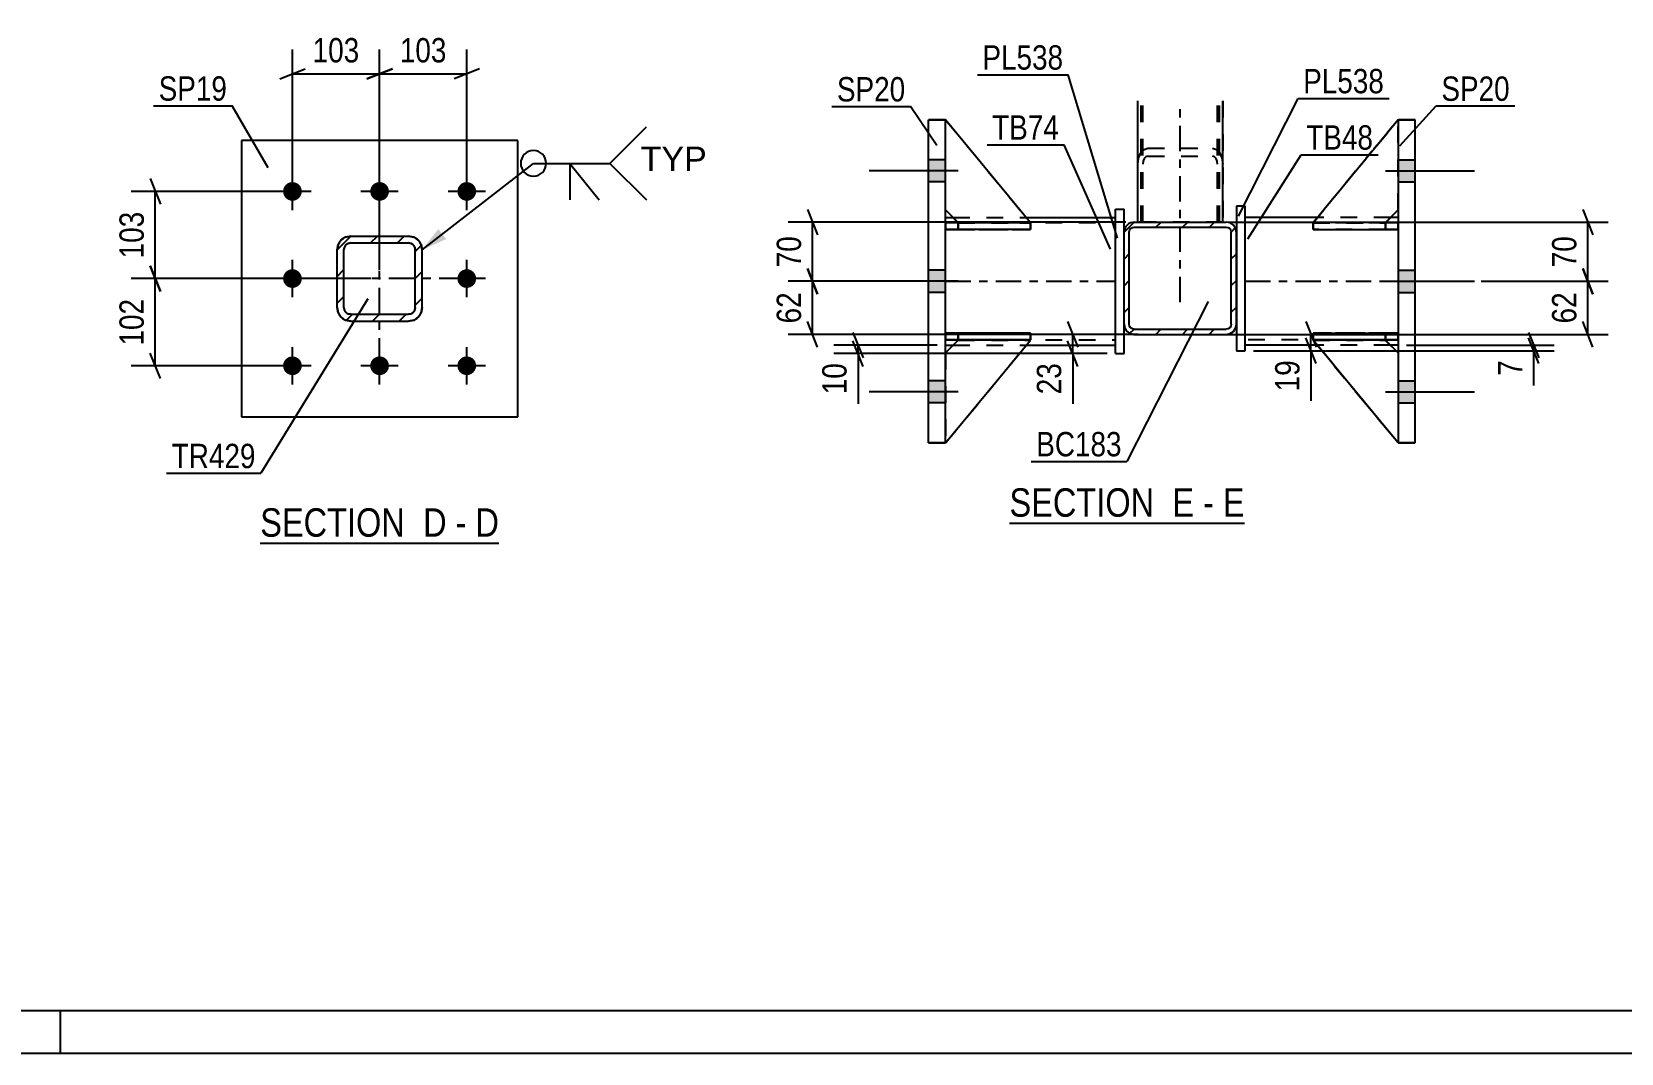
# Model space of a CAD drawing. Header units: millimetres. Extents: x -80 to 761, y -429 to 165.
# Drawn here: x 128 to 314.9, y -429 to -308.9 of the extents above; entities that cross this region are included whole.
import ezdxf

# ---------------------------------------------------------------- set-up
doc = ezdxf.new("R2010")
doc.units = ezdxf.units.MM
doc.linetypes.add('DXK_LINE_DOT2', pattern=[3.9198, 1.9599, -1.9599])
doc.linetypes.add('DXK_LINE_DOT3', pattern=[5.9187, 2.979, -0.9799, 0.9799, -0.9799])
doc.styles.add('Arial', font='ARIAL.TTF', dxfattribs={"height": 0.2})
doc.styles.add('Arial Narrow', font='ARIALN.TTF', dxfattribs={"height": 0.2})

# ---------------------------------------------------------------- blocks, each defined once
blk = doc.blocks.new('Unknown-814185468-18 - 1701')
at = {"color": 6, "linetype": 'Continuous'}
blk.add_line((242.93, -366.62), (270.58, -366.62), dxfattribs=at)
at = {"color": 0, "linetype": 'Continuous'}
for points in [[(261.04, -365.87), (261.04, -362.37), (242.93, -362.37), (242.93, -365.87)], [(264.65, -365.87), (264.65, -362.37), (262.09, -362.37), (262.09, -365.87)], [(266.97, -365.87), (266.97, -362.37), (265.7, -362.37), (265.7, -365.87)], [(270.58, -365.87), (270.58, -362.37), (268.02, -362.37), (268.02, -365.87)]]:
    blk.add_wipeout(points, dxfattribs=at)
at = {"color": 7, "linetype": 'Continuous', "style": 'Arial Narrow'}
for s, p in [('SECTION ', (242.93, -365.87)), ('E', (262.09, -365.87)), ('E', (268.02, -365.87)), ('-', (265.7, -365.87))]:
    blk.add_text(s, height=3.34, dxfattribs=at).set_placement(p)
blk = doc.blocks.new('Unknown-814185468-1133')
at = {"color": 5, "linetype": 'Continuous'}
for p, q in [((-74.66, -423.95), (756.34, -423.95)), ((131.34, -428.95), (131.34, -423.95)), ((-79.66, -428.95), (761.34, -428.95))]:
    blk.add_line(p, q, dxfattribs=at)
blk = doc.blocks.new('Unknown-814185468-16 - 2033')
at = {"color": 6, "linetype": 'Continuous'}
blk.add_line((154.82, -368.97), (182.9, -368.97), dxfattribs=at)
at = {"color": 0, "linetype": 'Continuous'}
for points in [[(172.93, -368.22), (172.93, -364.72), (154.82, -364.72), (154.82, -368.22)], [(176.75, -368.22), (176.75, -364.72), (173.98, -364.72), (173.98, -368.22)], [(179.08, -368.22), (179.08, -364.72), (177.8, -364.72), (177.8, -368.22)], [(182.9, -368.22), (182.9, -364.72), (180.13, -364.72), (180.13, -368.22)]]:
    blk.add_wipeout(points, dxfattribs=at)
at = {"color": 7, "linetype": 'Continuous', "style": 'Arial Narrow'}
for s, p in [('SECTION ', (154.82, -368.22)), ('D', (173.98, -368.22)), ('D', (180.13, -368.22)), ('-', (177.8, -368.22))]:
    blk.add_text(s, height=3.34, dxfattribs=at).set_placement(p)
blk = doc.blocks.new('Part-814185468-1867 - 1701')
at = {"color": 2, "linetype": 'Continuous'}
for p, q in [((235.41, -330.69), (236.3, -330.69)), ((244.9, -330.69), (255.41, -330.69)), ((235.41, -345.69), (236.31, -345.69)), ((244.92, -345.69), (255.41, -345.69))]:
    blk.add_line(p, q, dxfattribs=at)
at = {"color": 7, "linetype": 'DXK_LINE_DOT2'}
for p, q in [((235.41, -345.69), (235.41, -330.69)), ((236.3, -330.69), (244.9, -330.69)), ((255.41, -345.69), (255.41, -330.69)), ((235.41, -331.29), (255.41, -331.29)), ((235.41, -345.09), (255.41, -345.09)), ((236.31, -345.69), (244.92, -345.69))]:
    blk.add_line(p, q, dxfattribs=at)
at = {"color": 7, "linetype": 'DXK_LINE_DOT3'}
blk.add_line((235.41, -338.19), (255.41, -338.19), dxfattribs=at)
blk = doc.blocks.new('Bolt-814185468-1740 - 1701')
at = {"linetype": 'Continuous'}
for points in [[(290.63, -326.49), (290.63, -323.89), (288.63, -323.89), (288.63, -326.49)], [(290.63, -326.49), (290.63, -323.89), (288.63, -323.89), (288.63, -326.49)], [(290.63, -326.49), (290.63, -323.89), (288.63, -323.89), (288.63, -326.49)], [(290.63, -339.49), (290.63, -336.89), (288.63, -336.89), (288.63, -339.49)], [(290.63, -339.49), (290.63, -336.89), (288.63, -336.89), (288.63, -339.49)], [(290.63, -352.49), (290.63, -349.89), (288.63, -349.89), (288.63, -352.49)], [(290.63, -352.49), (290.63, -349.89), (288.63, -349.89), (288.63, -352.49)], [(290.63, -352.49), (290.63, -349.89), (288.63, -349.89), (288.63, -352.49)]]:
    blk.add_hatch(color=1, dxfattribs=at).paths.add_polyline_path(points)
at = {"color": 1, "linetype": 'Continuous'}
for p, q in [((287.13, -325.19), (297.63, -325.19)), ((287.13, -325.19), (297.63, -325.19)), ((287.13, -325.19), (297.63, -325.19)), ((288.63, -323.89), (290.63, -323.89)), ((288.63, -323.89), (290.63, -323.89)), ((288.63, -323.89), (290.63, -323.89)), ((288.63, -326.49), (290.63, -326.49)), ((288.63, -326.49), (290.63, -326.49)), ((288.63, -326.49), (290.63, -326.49)), ((287.13, -338.19), (297.63, -338.19)), ((287.13, -338.19), (297.63, -338.19)), ((288.63, -336.89), (290.63, -336.89)), ((288.63, -336.89), (290.63, -336.89)), ((288.63, -339.49), (290.63, -339.49)), ((288.63, -339.49), (290.63, -339.49)), ((287.13, -351.19), (297.63, -351.19)), ((287.13, -351.19), (297.63, -351.19)), ((287.13, -351.19), (297.63, -351.19)), ((288.63, -349.89), (290.63, -349.89)), ((288.63, -349.89), (290.63, -349.89)), ((288.63, -349.89), (290.63, -349.89)), ((288.63, -352.49), (290.63, -352.49)), ((288.63, -352.49), (290.63, -352.49)), ((288.63, -352.49), (290.63, -352.49))]:
    blk.add_line(p, q, dxfattribs=at)
blk = doc.blocks.new('Part-814185468-1836 - 1701')
at = {"color": 2, "linetype": 'Continuous'}
for p, q in [((288.63, -319.19), (290.63, -319.19)), ((288.63, -319.19), (288.63, -319.19)), ((288.63, -319.19), (288.63, -357.19)), ((290.63, -319.19), (290.63, -319.19)), ((290.63, -357.19), (290.63, -319.19)), ((290.63, -357.19), (288.63, -357.19))]:
    blk.add_line(p, q, dxfattribs=at)
at = {"color": 7, "linetype": 'DXK_LINE_DOT2'}
for p, q in [((290.63, -319.19), (288.63, -319.19)), ((288.63, -357.19), (288.63, -357.19)), ((288.63, -357.19), (290.63, -357.19)), ((290.63, -357.19), (290.63, -357.19))]:
    blk.add_line(p, q, dxfattribs=at)
blk = doc.blocks.new('Bolt-814185468-1739 - 1701')
at = {"linetype": 'Continuous'}
for points in [[(235.41, -326.49), (235.41, -323.89), (233.41, -323.89), (233.41, -326.49)], [(235.41, -326.49), (235.41, -323.89), (233.41, -323.89), (233.41, -326.49)], [(235.41, -326.49), (235.41, -323.89), (233.41, -323.89), (233.41, -326.49)], [(235.41, -339.49), (235.41, -336.89), (233.41, -336.89), (233.41, -339.49)], [(235.41, -339.49), (235.41, -336.89), (233.41, -336.89), (233.41, -339.49)], [(235.41, -352.49), (235.41, -349.89), (233.41, -349.89), (233.41, -352.49)], [(235.41, -352.49), (235.41, -349.89), (233.41, -349.89), (233.41, -352.49)], [(235.41, -352.49), (235.41, -349.89), (233.41, -349.89), (233.41, -352.49)]]:
    blk.add_hatch(color=1, dxfattribs=at).paths.add_polyline_path(points)
at = {"color": 1, "linetype": 'Continuous'}
for p, q in [((236.91, -325.19), (226.41, -325.19)), ((236.91, -325.19), (226.41, -325.19)), ((236.91, -325.19), (226.41, -325.19)), ((235.41, -323.89), (233.41, -323.89)), ((235.41, -323.89), (233.41, -323.89)), ((235.41, -323.89), (233.41, -323.89)), ((235.41, -326.49), (233.41, -326.49)), ((235.41, -326.49), (233.41, -326.49)), ((235.41, -326.49), (233.41, -326.49)), ((236.91, -338.19), (226.41, -338.19)), ((236.91, -338.19), (226.41, -338.19)), ((235.41, -336.89), (233.41, -336.89)), ((235.41, -336.89), (233.41, -336.89)), ((235.41, -339.49), (233.41, -339.49)), ((235.41, -339.49), (233.41, -339.49)), ((236.91, -351.19), (226.41, -351.19)), ((236.91, -351.19), (226.41, -351.19)), ((236.91, -351.19), (226.41, -351.19)), ((235.41, -349.89), (233.41, -349.89)), ((235.41, -349.89), (233.41, -349.89)), ((235.41, -349.89), (233.41, -349.89)), ((235.41, -352.49), (233.41, -352.49)), ((235.41, -352.49), (233.41, -352.49)), ((235.41, -352.49), (233.41, -352.49))]:
    blk.add_line(p, q, dxfattribs=at)
blk = doc.blocks.new('Part-814185468-1831 - 1701')
at = {"color": 2, "linetype": 'Continuous'}
for p, q in [((233.41, -319.19), (233.41, -319.19)), ((233.41, -319.19), (235.41, -319.19)), ((233.41, -357.19), (233.41, -319.19)), ((235.41, -319.19), (235.41, -319.19)), ((235.41, -357.19), (235.41, -319.19)), ((235.41, -357.19), (233.41, -357.19))]:
    blk.add_line(p, q, dxfattribs=at)
at = {"color": 7, "linetype": 'DXK_LINE_DOT2'}
for p, q in [((235.41, -319.19), (233.41, -319.19)), ((233.41, -357.19), (233.41, -357.19)), ((233.41, -357.19), (235.41, -357.19)), ((235.41, -357.19), (235.41, -357.19))]:
    blk.add_line(p, q, dxfattribs=at)
blk = doc.blocks.new('Part-814185468-1837 - 1701')
at = {"color": 2, "linetype": 'Continuous'}
for p, q in [((235.41, -332.09), (235.41, -331.29)), ((235.41, -331.29), (244.16, -331.29)), ((245.41, -332.09), (235.41, -332.09)), ((235.41, -332.09), (235.41, -332.09)), ((245.41, -331.29), (245.4, -331.29)), ((245.41, -332.09), (245.41, -331.29))]:
    blk.add_line(p, q, dxfattribs=at)
at = {"color": 7, "linetype": 'DXK_LINE_DOT2'}
for p, q in [((236.91, -331.29), (235.41, -331.29)), ((235.41, -332.09), (236.91, -332.09)), ((236.91, -332.09), (236.91, -331.29)), ((236.91, -331.29), (245.4, -331.29)), ((236.91, -332.09), (245.41, -332.09))]:
    blk.add_line(p, q, dxfattribs=at)
blk = doc.blocks.new('Part-814185468-1838 - 1701')
at = {"color": 2, "linetype": 'Continuous'}
for p, q in [((235.41, -345.09), (235.41, -344.29)), ((245.41, -344.29), (235.41, -344.29)), ((245.41, -345.09), (235.41, -345.09)), ((235.41, -345.09), (235.41, -345.09)), ((245.41, -345.09), (245.41, -344.29))]:
    blk.add_line(p, q, dxfattribs=at)
at = {"color": 7, "linetype": 'DXK_LINE_DOT2'}
for p, q in [((236.91, -344.29), (235.41, -344.29)), ((235.41, -345.09), (236.91, -345.09)), ((236.91, -345.09), (236.91, -344.29)), ((245.41, -344.29), (236.91, -344.29)), ((236.91, -345.09), (245.41, -345.09))]:
    blk.add_line(p, q, dxfattribs=at)
blk = doc.blocks.new('Part-814185468-1903 - 1701')
at = {"linetype": 'Continuous'}
h = blk.add_hatch(dxfattribs=at)
h.set_pattern_fill('', scale=0.7, style=0, pattern_type=0)
h.set_pattern_definition([(45, (257.6069, -331.2286), (-1.57154, 1.57154), [])])
h.paths.add_polyline_path([(268.41, -331.23), (257.61, -331.23), (257.15, -331.32), (256.76, -331.58), (256.5, -331.97), (256.41, -332.43), (256.41, -343.23), (256.5, -343.69), (256.76, -344.08), (257.15, -344.34), (257.61, -344.43), (268.41, -344.43), (268.87, -344.34), (269.26, -344.08), (269.52, -343.69), (269.61, -343.23), (269.61, -332.43), (269.52, -331.97), (269.26, -331.58), (268.87, -331.32)])
h.paths.add_polyline_path([(268.96, -332.2), (269.01, -332.43), (269.01, -343.23), (268.96, -343.46), (268.83, -343.65), (268.64, -343.78), (268.41, -343.83), (257.61, -343.83), (257.38, -343.78), (257.18, -343.65), (257.05, -343.46), (257.01, -343.23), (257.01, -332.43), (257.05, -332.2), (257.18, -332), (257.38, -331.87), (257.61, -331.83), (268.41, -331.83), (268.64, -331.87), (268.83, -332)])
at = {"color": 2, "linetype": 'Continuous'}
for p, q in [((256.5, -331.97), (256.41, -332.43)), ((256.41, -332.43), (256.41, -332.43)), ((256.41, -343.23), (256.41, -332.43)), ((257.01, -332.43), (257.05, -332.2)), ((257.01, -332.43), (257.01, -332.43)), ((257.01, -343.23), (257.01, -332.43)), ((257.05, -332.2), (257.18, -332)), ((257.61, -331.23), (257.15, -331.32)), ((257.18, -332), (257.38, -331.87)), ((257.38, -331.87), (257.61, -331.83)), ((257.61, -331.23), (257.61, -331.23)), ((257.61, -331.23), (268.41, -331.23)), ((257.61, -331.83), (257.61, -331.83)), ((257.61, -331.83), (268.41, -331.83)), ((268.41, -331.23), (268.41, -331.23)), ((268.87, -331.32), (268.41, -331.23)), ((268.41, -331.83), (268.41, -331.83)), ((268.41, -331.83), (268.64, -331.87)), ((268.64, -331.87), (268.83, -332)), ((268.83, -332), (268.96, -332.2)), ((268.96, -332.2), (269.01, -332.43)), ((269.01, -332.43), (269.01, -332.43)), ((269.01, -343.23), (269.01, -332.43)), ((269.61, -332.43), (269.52, -331.97)), ((269.61, -332.43), (269.61, -332.43)), ((269.61, -343.23), (269.61, -332.43)), ((256.41, -343.23), (256.41, -343.23)), ((256.41, -343.23), (256.5, -343.69)), ((257.01, -343.23), (257.01, -343.23)), ((257.05, -343.46), (257.01, -343.23)), ((257.18, -343.65), (257.05, -343.46)), ((257.38, -343.78), (257.18, -343.65)), ((257.61, -343.83), (257.38, -343.78)), ((257.61, -343.83), (257.61, -343.83)), ((257.61, -343.83), (268.41, -343.83)), ((268.64, -343.78), (268.41, -343.83)), ((268.41, -343.83), (268.41, -343.83)), ((268.83, -343.65), (268.64, -343.78)), ((268.96, -343.46), (268.83, -343.65)), ((269.01, -343.23), (268.96, -343.46)), ((269.01, -343.23), (269.01, -343.23)), ((269.52, -343.69), (269.61, -343.23)), ((269.61, -343.23), (269.61, -343.23)), ((257.15, -344.34), (257.61, -344.43)), ((257.61, -344.43), (257.61, -344.43)), ((257.61, -344.43), (268.41, -344.43)), ((268.41, -344.43), (268.87, -344.34)), ((268.41, -344.43), (268.41, -344.43))]:
    blk.add_line(p, q, dxfattribs=at)
at = {"color": 7, "linetype": 'DXK_LINE_DOT3'}
blk.add_line((263.01, -337.83), (263.01, -337.83), dxfattribs=at)
at = {"color": 2, "linetype": 'Continuous'}
for centre, start, end in [((257.61, -332.43), 112.5, 157.5), ((268.41, -332.43), 22.5, 67.5), ((257.61, -343.23), 202.5, 247.5), ((268.41, -343.23), 292.5, 337.5)]:
    blk.add_arc(centre, 1.2, start, end, dxfattribs=at)
blk = doc.blocks.new('Part-814185468-1839 - 1701')
at = {"color": 7, "linetype": 'DXK_LINE_DOT2'}
for p, q in [((235.41, -331.29), (236.91, -331.29)), ((245.17, -331.29), (235.41, -331.29)), ((235.41, -331.29), (235.41, -331.29)), ((235.41, -331.29), (235.41, -332.09)), ((235.41, -331.29), (235.41, -332.09)), ((236.91, -332.09), (235.41, -332.09)), ((235.41, -332.09), (245.41, -332.09)), ((235.41, -332.09), (235.41, -332.09)), ((236.91, -331.29), (245.41, -331.29)), ((236.91, -331.29), (236.91, -332.09)), ((245.41, -332.09), (236.91, -332.09)), ((245.41, -331.29), (245.41, -332.09))]:
    blk.add_line(p, q, dxfattribs=at)
blk = doc.blocks.new('Part-814185468-1840 - 1701')
at = {"color": 7, "linetype": 'DXK_LINE_DOT2'}
for p, q in [((235.41, -344.29), (236.91, -344.29)), ((245.41, -344.29), (235.41, -344.29)), ((235.41, -344.29), (235.41, -344.29)), ((235.41, -344.29), (235.41, -345.09)), ((235.41, -344.29), (235.41, -345.09)), ((236.91, -345.09), (235.41, -345.09)), ((235.41, -345.09), (245.41, -345.09)), ((235.41, -345.09), (235.41, -345.09)), ((236.91, -344.29), (245.41, -344.29)), ((236.91, -344.29), (236.91, -345.09)), ((245.41, -345.09), (236.91, -345.09)), ((245.41, -344.29), (245.41, -345.09))]:
    blk.add_line(p, q, dxfattribs=at)
blk = doc.blocks.new('Part-814185468-1841 - 1701')
at = {"color": 2, "linetype": 'Continuous'}
for p, q in [((235.41, -319.19), (235.41, -319.19)), ((235.41, -319.19), (235.41, -319.19)), ((245.41, -331.3), (235.41, -319.19)), ((236.9, -331.29), (235.41, -329.8)), ((244.16, -331.3), (245.41, -331.3)), ((245.41, -331.3), (245.41, -331.3))]:
    blk.add_line(p, q, dxfattribs=at)
at = {"color": 7, "linetype": 'DXK_LINE_DOT2'}
for p, q in [((235.41, -329.8), (235.41, -319.19)), ((235.41, -319.19), (245.41, -331.3)), ((236.91, -331.3), (235.41, -329.8)), ((236.91, -331.3), (236.9, -331.29)), ((245.41, -331.3), (236.91, -331.3)), ((236.91, -331.3), (236.91, -331.3)), ((236.91, -331.3), (244.16, -331.3))]:
    blk.add_line(p, q, dxfattribs=at)
blk = doc.blocks.new('Part-814185468-1842 - 1701')
at = {"color": 7, "linetype": 'DXK_LINE_DOT2'}
for p, q in [((235.41, -329.8), (235.41, -319.19)), ((235.41, -319.19), (245.41, -331.3)), ((235.41, -319.19), (245.41, -331.3)), ((236.91, -331.3), (235.41, -329.8)), ((236.91, -331.3), (235.41, -329.8)), ((245.41, -331.3), (236.91, -331.3)), ((236.91, -331.3), (236.91, -331.3)), ((236.91, -331.3), (245.41, -331.3)), ((245.41, -331.3), (245.41, -331.3))]:
    blk.add_line(p, q, dxfattribs=at)
blk = doc.blocks.new('Part-814185468-1843 - 1701')
at = {"color": 2, "linetype": 'Continuous'}
for p, q in [((236.91, -345.1), (235.41, -346.6)), ((235.41, -357.19), (245.41, -345.1)), ((245.41, -345.1), (236.91, -345.1)), ((236.91, -345.1), (236.91, -345.1)), ((245.41, -345.1), (245.41, -345.1))]:
    blk.add_line(p, q, dxfattribs=at)
at = {"color": 7, "linetype": 'DXK_LINE_DOT2'}
for p, q in [((235.41, -346.6), (236.91, -345.1)), ((235.41, -357.19), (245.41, -345.1)), ((236.91, -345.1), (245.41, -345.1)), ((235.41, -346.6), (235.41, -357.19))]:
    blk.add_line(p, q, dxfattribs=at)
blk = doc.blocks.new('Part-814185468-1844 - 1701')
at = {"color": 7, "linetype": 'DXK_LINE_DOT2'}
for p, q in [((236.91, -345.1), (235.41, -346.6)), ((235.41, -357.19), (245.41, -345.1)), ((235.41, -346.6), (236.91, -345.1)), ((235.41, -357.19), (245.41, -345.1)), ((245.41, -345.1), (236.91, -345.1)), ((236.91, -345.1), (236.91, -345.1)), ((236.91, -345.1), (245.41, -345.1)), ((245.41, -345.1), (245.41, -345.1)), ((235.41, -346.6), (235.41, -357.19))]:
    blk.add_line(p, q, dxfattribs=at)
blk = doc.blocks.new('Part-814185468-1845 - 1701')
at = {"color": 2, "linetype": 'Continuous'}
for p, q in [((278.64, -331.29), (278.63, -331.29)), ((278.63, -331.29), (278.63, -332.09)), ((278.63, -332.09), (288.63, -332.09)), ((288.63, -331.29), (279.88, -331.29)), ((288.63, -331.29), (288.63, -331.29)), ((288.63, -331.29), (288.63, -332.09))]:
    blk.add_line(p, q, dxfattribs=at)
at = {"color": 7, "linetype": 'DXK_LINE_DOT2'}
for p, q in [((278.63, -332.09), (287.13, -332.09)), ((279.88, -331.29), (278.64, -331.29)), ((287.13, -331.29), (278.64, -331.29)), ((287.13, -331.29), (288.63, -331.29)), ((287.13, -331.29), (287.13, -332.09)), ((287.13, -332.09), (288.63, -332.09)), ((288.63, -331.29), (288.63, -331.29))]:
    blk.add_line(p, q, dxfattribs=at)
blk = doc.blocks.new('Part-814185468-1846 - 1701')
at = {"color": 2, "linetype": 'Continuous'}
for p, q in [((278.63, -344.29), (288.63, -344.29)), ((278.63, -344.29), (278.63, -345.09)), ((288.63, -345.09), (278.63, -345.09)), ((288.63, -344.29), (288.63, -344.29)), ((288.63, -345.09), (288.63, -344.29))]:
    blk.add_line(p, q, dxfattribs=at)
at = {"color": 7, "linetype": 'DXK_LINE_DOT2'}
for p, q in [((287.13, -344.29), (278.63, -344.29)), ((278.63, -345.09), (287.13, -345.09)), ((288.63, -344.29), (287.13, -344.29)), ((287.13, -344.29), (287.13, -345.09)), ((287.13, -345.09), (288.63, -345.09)), ((288.63, -344.29), (288.63, -344.29))]:
    blk.add_line(p, q, dxfattribs=at)
blk = doc.blocks.new('Part-814185468-1847 - 1701')
at = {"color": 7, "linetype": 'DXK_LINE_DOT2'}
for p, q in [((278.63, -332.09), (278.63, -331.29)), ((278.63, -331.29), (287.13, -331.29)), ((288.63, -331.29), (278.63, -331.29)), ((287.13, -332.09), (278.63, -332.09)), ((278.63, -332.09), (288.63, -332.09)), ((287.13, -332.09), (287.13, -331.29)), ((287.13, -331.29), (288.63, -331.29)), ((288.63, -332.09), (287.13, -332.09)), ((288.63, -332.09), (288.63, -331.29)), ((288.63, -332.09), (288.63, -331.29)), ((288.63, -331.29), (288.63, -331.29)), ((288.63, -332.09), (288.63, -332.09))]:
    blk.add_line(p, q, dxfattribs=at)
blk = doc.blocks.new('Part-814185468-1848 - 1701')
at = {"color": 7, "linetype": 'DXK_LINE_DOT2'}
for p, q in [((278.63, -345.09), (278.63, -344.29)), ((278.63, -344.29), (287.13, -344.29)), ((288.63, -344.29), (278.63, -344.29)), ((287.13, -345.09), (278.63, -345.09)), ((278.63, -345.09), (288.63, -345.09)), ((287.13, -345.09), (287.13, -344.29)), ((287.13, -344.29), (288.63, -344.29)), ((288.63, -345.09), (287.13, -345.09)), ((288.63, -345.09), (288.63, -344.29)), ((288.63, -345.09), (288.63, -344.29)), ((288.63, -344.29), (288.63, -344.29)), ((288.63, -345.09), (288.63, -345.09))]:
    blk.add_line(p, q, dxfattribs=at)
blk = doc.blocks.new('Part-814185468-1913 - 1701')
at = {"color": 2, "linetype": 'Continuous'}
for p, q in [((258.01, -331.23), (258.01, -316.98)), ((268.01, -331.23), (268.01, -316.98))]:
    blk.add_line(p, q, dxfattribs=at)
at = {"color": 7, "linetype": 'DXK_LINE_DOT2'}
for p, q in [((258.61, -331.23), (258.61, -316.98)), ((267.41, -331.23), (267.41, -316.98)), ((258.1, -323.7), (258.36, -323.1)), ((258.36, -323.1), (258.75, -322.69)), ((258.75, -322.69), (259.21, -322.55)), ((259.21, -322.55), (266.81, -322.55)), ((266.81, -322.55), (267.27, -322.69)), ((267.27, -322.69), (267.66, -323.1)), ((267.66, -323.1), (267.92, -323.7)), ((258.01, -324.41), (258.1, -323.7)), ((258.65, -324.06), (258.61, -324.41)), ((258.78, -323.76), (258.65, -324.06)), ((258.98, -323.55), (258.78, -323.76)), ((259.21, -323.48), (258.98, -323.55)), ((259.21, -323.48), (266.81, -323.48)), ((267.04, -323.55), (266.81, -323.48)), ((267.23, -323.76), (267.04, -323.55)), ((267.36, -324.06), (267.23, -323.76)), ((267.41, -324.41), (267.36, -324.06)), ((267.92, -323.7), (268.01, -324.41)), ((268.01, -331.23), (258.01, -331.23))]:
    blk.add_line(p, q, dxfattribs=at)
blk = doc.blocks.new('Part-814185468-1849 - 1701')
at = {"color": 2, "linetype": 'Continuous'}
for p, q in [((288.63, -319.19), (278.63, -331.3)), ((288.63, -319.19), (288.63, -319.19)), ((288.63, -319.19), (288.63, -319.19)), ((287.14, -331.29), (288.63, -329.8)), ((279.88, -331.3), (278.63, -331.3)), ((278.63, -331.3), (278.63, -331.3))]:
    blk.add_line(p, q, dxfattribs=at)
at = {"color": 7, "linetype": 'DXK_LINE_DOT2'}
for p, q in [((288.63, -319.19), (278.63, -331.3)), ((288.63, -329.8), (288.63, -319.19)), ((287.13, -331.3), (288.63, -329.8)), ((287.13, -331.3), (278.63, -331.3)), ((287.13, -331.3), (279.88, -331.3)), ((287.13, -331.3), (287.14, -331.29)), ((287.13, -331.3), (287.13, -331.3))]:
    blk.add_line(p, q, dxfattribs=at)
blk = doc.blocks.new('Part-814185468-1914 - 1701')
at = {"color": 7, "linetype": 'DXK_LINE_DOT2'}
for p, q in [((258.01, -331.23), (258.01, -316.98)), ((258.41, -331.23), (258.41, -316.98)), ((267.61, -331.23), (267.61, -316.98)), ((268.01, -316.98), (268.01, -331.23)), ((268.01, -331.23), (258.01, -331.23))]:
    blk.add_line(p, q, dxfattribs=at)
at = {"color": 7, "linetype": 'DXK_LINE_DOT3'}
blk.add_line((263.01, -340.63), (263.01, -316.98), dxfattribs=at)
blk = doc.blocks.new('Part-814185468-1850 - 1701')
at = {"color": 7, "linetype": 'DXK_LINE_DOT2'}
for p, q in [((288.63, -319.19), (278.63, -331.3)), ((278.63, -331.3), (288.63, -319.19)), ((288.63, -329.8), (288.63, -319.19)), ((287.13, -331.3), (288.63, -329.8)), ((287.13, -331.3), (288.63, -329.8)), ((278.63, -331.3), (287.13, -331.3)), ((278.63, -331.3), (278.63, -331.3)), ((287.13, -331.3), (278.63, -331.3)), ((287.13, -331.3), (287.13, -331.3))]:
    blk.add_line(p, q, dxfattribs=at)
blk = doc.blocks.new('Part-814185468-1851 - 1701')
at = {"color": 2, "linetype": 'Continuous'}
for p, q in [((278.63, -345.1), (278.63, -345.1)), ((287.13, -345.1), (278.63, -345.1)), ((288.63, -357.19), (278.63, -345.1)), ((287.13, -345.1), (287.13, -345.1)), ((287.13, -345.1), (288.63, -346.6))]:
    blk.add_line(p, q, dxfattribs=at)
at = {"color": 7, "linetype": 'DXK_LINE_DOT2'}
for p, q in [((278.63, -345.1), (287.13, -345.1)), ((288.63, -357.19), (278.63, -345.1)), ((287.13, -345.1), (288.63, -346.6)), ((288.63, -346.6), (288.63, -357.19))]:
    blk.add_line(p, q, dxfattribs=at)
blk = doc.blocks.new('Part-814185468-1852 - 1701')
at = {"color": 7, "linetype": 'DXK_LINE_DOT2'}
for p, q in [((278.63, -345.1), (287.13, -345.1)), ((288.63, -357.19), (278.63, -345.1)), ((278.63, -345.1), (278.63, -345.1)), ((287.13, -345.1), (278.63, -345.1)), ((278.63, -345.1), (288.63, -357.19)), ((287.13, -345.1), (288.63, -346.6)), ((287.13, -345.1), (287.13, -345.1)), ((288.63, -346.6), (287.13, -345.1)), ((288.63, -346.6), (288.63, -357.19))]:
    blk.add_line(p, q, dxfattribs=at)
blk = doc.blocks.new('Part-814185468-1882 - 1701')
at = {"color": 2, "linetype": 'Continuous'}
for p, q in [((255.41, -346.69), (255.41, -329.69)), ((255.41, -329.69), (256.41, -329.69)), ((256.41, -332.43), (256.41, -329.69)), ((256.41, -346.69), (256.41, -343.23)), ((255.41, -346.69), (256.41, -346.69))]:
    blk.add_line(p, q, dxfattribs=at)
at = {"color": 7, "linetype": 'DXK_LINE_DOT2'}
blk.add_line((256.41, -343.23), (256.41, -332.43), dxfattribs=at)
blk = doc.blocks.new('Part-814185468-1887 - 1701')
at = {"color": 2, "linetype": 'Continuous'}
for p, q in [((270.63, -329.35), (269.63, -329.35)), ((269.63, -329.35), (269.63, -346.35)), ((270.63, -346.35), (270.63, -329.35)), ((269.63, -346.35), (270.63, -346.35))]:
    blk.add_line(p, q, dxfattribs=at)
blk = doc.blocks.new('Part-814185468-1892 - 1701')
at = {"color": 2, "linetype": 'Continuous'}
for p, q in [((279.13, -330.69), (270.63, -330.69)), ((288.63, -330.69), (287.74, -330.69)), ((279.12, -345.69), (270.63, -345.69)), ((288.63, -345.69), (287.72, -345.69))]:
    blk.add_line(p, q, dxfattribs=at)
at = {"color": 7, "linetype": 'DXK_LINE_DOT2'}
for p, q in [((270.63, -345.69), (270.63, -330.69)), ((287.74, -330.69), (279.13, -330.69)), ((288.63, -330.69), (288.63, -345.69)), ((288.63, -331.29), (270.63, -331.29)), ((288.63, -345.09), (270.63, -345.09)), ((287.72, -345.69), (279.12, -345.69))]:
    blk.add_line(p, q, dxfattribs=at)
at = {"color": 7, "linetype": 'DXK_LINE_DOT3'}
blk.add_line((270.63, -338.19), (288.63, -338.19), dxfattribs=at)
blk = doc.blocks.new('Bolt-814185468-2042 - 2033')
at = {"linetype": 'Continuous'}
for points in [[(158.61, -328.72, -1), (158.61, -326.52, -1)], [(168.86, -328.72, -1), (168.86, -326.52, -1)], [(179.11, -328.72, -1), (179.11, -326.52, -1)], [(158.61, -338.97, -1), (158.61, -336.77, -1)], [(179.11, -338.97, -1), (179.11, -336.77, -1)], [(158.61, -349.22, -1), (158.61, -347.02, -1)], [(168.86, -349.22, -1), (168.86, -347.02, -1)], [(179.11, -349.22, -1), (179.11, -347.02, -1)]]:
    blk.add_hatch(color=1, dxfattribs=at).paths.add_polyline_path(points)
at = {"color": 1, "linetype": 'Continuous'}
for p, q in [((158.61, -329.82), (158.61, -325.42)), ((168.86, -329.82), (168.86, -325.42)), ((179.11, -329.82), (179.11, -325.42)), ((160.81, -327.62), (156.41, -327.62)), ((171.06, -327.62), (166.66, -327.62)), ((181.31, -327.62), (176.91, -327.62)), ((158.61, -340.07), (158.61, -335.67)), ((179.11, -340.07), (179.11, -335.67)), ((160.81, -337.87), (156.41, -337.87)), ((181.31, -337.87), (176.91, -337.87)), ((158.61, -350.32), (158.61, -345.92)), ((168.86, -350.32), (168.86, -345.92)), ((179.11, -350.32), (179.11, -345.92)), ((160.81, -348.12), (156.41, -348.12)), ((171.06, -348.12), (166.66, -348.12)), ((181.31, -348.12), (176.91, -348.12))]:
    blk.add_line(p, q, dxfattribs=at)
blk = doc.blocks.new('Part-814185468-2181 - 2033')
at = {"color": 2, "linetype": 'Continuous'}
for p, q in [((185.11, -321.62), (152.61, -321.62)), ((152.61, -321.62), (152.61, -354.12)), ((185.11, -354.12), (185.11, -321.62)), ((152.61, -354.12), (185.11, -354.12))]:
    blk.add_line(p, q, dxfattribs=at)
blk = doc.blocks.new('Part-814185468-2061 - 2033')
at = {"linetype": 'Continuous'}
h = blk.add_hatch(dxfattribs=at)
h.set_pattern_fill('', scale=0.7, style=0, pattern_type=0)
h.set_pattern_definition([(45, (165.46, -332.873), (-1.57154, 1.57154), [])])
h.paths.add_polyline_path([(172.26, -332.87), (165.46, -332.87), (164.85, -332.99), (164.33, -333.34), (163.98, -333.86), (163.86, -334.47), (163.86, -341.27), (163.98, -341.89), (164.33, -342.4), (164.85, -342.75), (165.46, -342.87), (172.26, -342.87), (172.87, -342.75), (173.39, -342.4), (173.74, -341.89), (173.86, -341.27), (173.86, -334.47), (173.74, -333.86), (173.39, -333.34), (172.87, -332.99)])
h.paths.add_polyline_path([(173, -334.17), (173.06, -334.47), (173.06, -341.27), (173, -341.58), (172.83, -341.84), (172.57, -342.01), (172.26, -342.07), (165.46, -342.07), (165.15, -342.01), (164.89, -341.84), (164.72, -341.58), (164.66, -341.27), (164.66, -334.47), (164.72, -334.17), (164.89, -333.91), (165.15, -333.73), (165.46, -333.67), (172.26, -333.67), (172.57, -333.73), (172.83, -333.91)])
at = {"color": 7, "linetype": 'DXK_LINE_DOT3'}
for p, q in [((168.86, -347.87), (168.86, -327.87)), ((178.86, -337.87), (158.86, -337.87))]:
    blk.add_line(p, q, dxfattribs=at)
at = {"color": 7, "linetype": 'DXK_LINE_DOT2'}
for p, q in [((163.86, -334.47), (163.98, -333.86)), ((163.86, -341.27), (163.86, -334.47)), ((164.72, -334.17), (164.66, -334.47)), ((164.66, -341.27), (164.66, -334.47)), ((164.85, -332.99), (165.46, -332.87)), ((165.46, -333.67), (165.15, -333.73)), ((165.46, -332.87), (172.26, -332.87)), ((165.46, -333.67), (172.26, -333.67)), ((172.26, -332.87), (172.87, -332.99)), ((172.57, -333.73), (172.26, -333.67)), ((173.06, -334.47), (173, -334.17)), ((173.06, -341.27), (173.06, -334.47)), ((173.74, -333.86), (173.86, -334.47)), ((173.86, -341.27), (173.86, -334.47)), ((163.98, -341.89), (163.86, -341.27)), ((164.66, -341.27), (164.72, -341.58)), ((165.15, -342.01), (165.46, -342.07)), ((172.26, -342.07), (172.57, -342.01)), ((173, -341.58), (173.06, -341.27)), ((173.86, -341.27), (173.74, -341.89)), ((165.46, -342.87), (164.85, -342.75)), ((165.46, -342.07), (172.26, -342.07)), ((165.46, -342.87), (172.26, -342.87)), ((172.87, -342.75), (172.26, -342.87))]:
    blk.add_line(p, q, dxfattribs=at)
at = {"color": 2, "linetype": 'Continuous'}
for p, q in [((163.98, -333.86), (163.86, -334.47)), ((163.86, -341.27), (163.86, -334.47)), ((164.66, -334.47), (164.72, -334.17)), ((164.66, -341.27), (164.66, -334.47)), ((165.46, -332.87), (164.85, -332.99)), ((165.15, -333.73), (165.46, -333.67)), ((165.46, -332.87), (172.26, -332.87)), ((165.46, -333.67), (172.26, -333.67)), ((172.87, -332.99), (172.26, -332.87)), ((172.26, -333.67), (172.57, -333.73)), ((173, -334.17), (173.06, -334.47)), ((173.06, -341.27), (173.06, -334.47)), ((173.86, -334.47), (173.74, -333.86)), ((173.86, -341.27), (173.86, -334.47)), ((163.86, -341.27), (163.98, -341.89)), ((164.72, -341.58), (164.66, -341.27)), ((165.46, -342.07), (165.15, -342.01)), ((172.57, -342.01), (172.26, -342.07)), ((173.06, -341.27), (173, -341.58)), ((173.74, -341.89), (173.86, -341.27)), ((164.85, -342.75), (165.46, -342.87)), ((165.46, -342.07), (172.26, -342.07)), ((165.46, -342.87), (172.26, -342.87)), ((172.26, -342.87), (172.87, -342.75))]:
    blk.add_line(p, q, dxfattribs=at)
at = {"color": 7, "linetype": 'DXK_LINE_DOT2'}
for centre, radius, start, end in [((165.46, -334.47), 1.6, 112.5, 157.5), ((165.46, -334.47), 0.8, 112.5, 157.5), ((172.26, -334.47), 0.8, 22.5, 67.5), ((172.26, -334.47), 1.6, 22.5, 67.5), ((165.46, -341.27), 1.6, 202.5, 247.5), ((165.46, -341.27), 0.8, 202.5, 247.5), ((172.26, -341.27), 0.8, 292.5, 337.5), ((172.26, -341.27), 1.6, 292.5, 337.5)]:
    blk.add_arc(centre, radius, start, end, dxfattribs=at)
at = {"color": 2, "linetype": 'Continuous'}
for centre, radius, start, end in [((165.46, -334.47), 1.6, 112.5, 157.5), ((165.46, -334.47), 0.8, 112.5, 157.5), ((172.26, -334.47), 0.8, 22.5, 67.5), ((172.26, -334.47), 1.6, 22.5, 67.5), ((165.46, -341.27), 1.6, 202.5, 247.5), ((165.46, -341.27), 0.8, 202.5, 247.5), ((172.26, -341.27), 0.8, 292.5, 337.5), ((172.26, -341.27), 1.6, 292.5, 337.5)]:
    blk.add_arc(centre, radius, start, end, dxfattribs=at)
blk = doc.blocks.new('StraightDimension-814185468-1995 - 1701')
at = {"color": 7, "linetype": 'Continuous'}
for p, q in [((249.76, -342.93), (250.96, -345.93)), ((258.06, -344.43), (247.51, -344.43)), ((250.96, -348.19), (249.76, -345.19)), ((250.36, -346.69), (250.36, -344.43)), ((254.41, -346.69), (247.51, -346.69))]:
    blk.add_line(p, q, dxfattribs=at)
at = {"color": 0}
blk.add_wipeout([(249.61, -347.21), (245.41, -347.21), (245.41, -352.07), (249.61, -352.07)], dxfattribs=at)
at = {"color": 7, "linetype": 'Continuous'}
blk.add_line((250.36, -346.69), (250.36, -352.59), dxfattribs=at)
blk.add_line((250.36, -346.69), (250.36, -352.59), dxfattribs=at)
at = {"color": 3, "style": 'Arial Narrow'}
blk.add_text('23', height=2.863, rotation=90.0002, dxfattribs=at).set_placement((249.01, -351.47))
blk = doc.blocks.new('StraightDimension-814185468-1973 - 1701')
at = {"color": 7, "linetype": 'Continuous'}
for p, q in [((227.16, -338.19), (216.92, -338.19)), ((219.17, -336.69), (220.37, -339.69)), ((219.77, -344.43), (219.77, -338.19)), ((220.37, -345.93), (219.17, -342.93)), ((256.61, -344.43), (216.92, -344.43))]:
    blk.add_line(p, q, dxfattribs=at)
at = {"color": 0}
blk.add_wipeout([(219.02, -338.88), (214.82, -338.88), (214.82, -343.74), (219.02, -343.74)], dxfattribs=at)
at = {"color": 3, "style": 'Arial Narrow'}
blk.add_text('62', height=2.863, rotation=90.0002, dxfattribs=at).set_placement((218.42, -343.14))
blk = doc.blocks.new('StraightDimension-814185468-1951 - 1701')
at = {"color": 7, "linetype": 'Continuous'}
for p, q in [((298.39, -338.19), (313.34, -338.19)), ((310.34, -336.69), (311.54, -339.69)), ((310.94, -344.43), (310.94, -338.19)), ((311.54, -345.93), (310.34, -342.93)), ((268.03, -344.43), (313.34, -344.43))]:
    blk.add_line(p, q, dxfattribs=at)
at = {"color": 0}
blk.add_wipeout([(310.19, -338.88), (305.99, -338.88), (305.99, -343.74), (310.19, -343.74)], dxfattribs=at)
at = {"color": 3, "style": 'Arial Narrow'}
blk.add_text('62', height=2.863, rotation=90.0002, dxfattribs=at).set_placement((309.59, -343.14))
blk = doc.blocks.new('StraightDimension-814185468-1918 - 1701')
at = {"color": 7, "linetype": 'Continuous'}
for p, q in [((234.41, -345.69), (222.27, -345.69)), ((224.52, -344.19), (225.72, -347.19)), ((225.72, -348.19), (224.52, -345.19)), ((225.12, -346.69), (225.12, -345.69)), ((254.41, -346.69), (222.27, -346.69))]:
    blk.add_line(p, q, dxfattribs=at)
at = {"color": 0}
blk.add_wipeout([(224.37, -347.21), (220.17, -347.21), (220.17, -352.07), (224.37, -352.07)], dxfattribs=at)
at = {"color": 7, "linetype": 'Continuous'}
blk.add_line((225.12, -346.69), (225.12, -352.59), dxfattribs=at)
blk.add_line((225.12, -346.69), (225.12, -352.59), dxfattribs=at)
at = {"color": 3, "style": 'Arial Narrow'}
blk.add_text('10', height=2.863, rotation=90.0002, dxfattribs=at).set_placement((223.77, -351.47))
blk = doc.blocks.new('StraightDimension-814185468-1929 - 1701')
at = {"color": 7, "linetype": 'Continuous'}
for p, q in [((289.63, -345.69), (306.97, -345.69)), ((303.97, -344.19), (305.17, -347.19)), ((305.17, -347.85), (303.97, -344.85)), ((304.57, -346.35), (304.57, -345.69)), ((271.63, -346.35), (306.97, -346.35))]:
    blk.add_line(p, q, dxfattribs=at)
at = {"color": 0}
blk.add_wipeout([(303.82, -346.88), (299.62, -346.88), (299.62, -349.9), (303.82, -349.9)], dxfattribs=at)
at = {"color": 7, "linetype": 'Continuous'}
blk.add_line((304.57, -346.35), (304.57, -350.43), dxfattribs=at)
blk.add_line((304.57, -346.35), (304.57, -350.43), dxfattribs=at)
at = {"color": 3, "style": 'Arial Narrow'}
blk.add_text('7', height=2.86, rotation=90.0002, dxfattribs=at).set_placement((303.22, -349.3))
blk = doc.blocks.new('StraightDimension-814185468-1940 - 1701')
at = {"color": 7, "linetype": 'Continuous'}
for p, q in [((310.34, -329.73), (311.54, -332.73)), ((268.69, -331.23), (313.34, -331.23)), ((310.94, -338.19), (310.94, -331.23)), ((298.39, -338.19), (313.34, -338.19)), ((311.54, -339.69), (310.34, -336.69))]:
    blk.add_line(p, q, dxfattribs=at)
at = {"color": 0}
blk.add_wipeout([(310.19, -332.28), (305.99, -332.28), (305.99, -337.14), (310.19, -337.14)], dxfattribs=at)
at = {"color": 3, "style": 'Arial Narrow'}
blk.add_text('70', height=2.863, rotation=90.0002, dxfattribs=at).set_placement((309.59, -336.54))
blk = doc.blocks.new('StraightDimension-814185468-1962 - 1701')
at = {"color": 7, "linetype": 'Continuous'}
for p, q in [((277.78, -342.93), (278.98, -345.93)), ((268.15, -344.43), (280.78, -344.43)), ((278.98, -347.85), (277.78, -344.85)), ((278.38, -346.35), (278.38, -344.43)), ((271.63, -346.35), (280.78, -346.35))]:
    blk.add_line(p, q, dxfattribs=at)
at = {"color": 0}
blk.add_wipeout([(277.63, -346.88), (273.43, -346.88), (273.43, -351.73), (277.63, -351.73)], dxfattribs=at)
at = {"color": 7, "linetype": 'Continuous'}
blk.add_line((278.38, -346.35), (278.38, -352.26), dxfattribs=at)
blk.add_line((278.38, -346.35), (278.38, -352.26), dxfattribs=at)
at = {"color": 3, "style": 'Arial Narrow'}
blk.add_text('19', height=2.863, rotation=90.0002, dxfattribs=at).set_placement((277.03, -351.13))
blk = doc.blocks.new('StraightDimension-814185468-1983 - 1701')
at = {"color": 7, "linetype": 'Continuous'}
for p, q in [((219.17, -329.73), (220.37, -332.73)), ((256.61, -331.23), (216.92, -331.23)), ((219.77, -338.19), (219.77, -331.23)), ((227.16, -338.19), (216.92, -338.19)), ((220.37, -339.69), (219.17, -336.69))]:
    blk.add_line(p, q, dxfattribs=at)
at = {"color": 0}
blk.add_wipeout([(219.02, -332.28), (214.82, -332.28), (214.82, -337.14), (219.02, -337.14)], dxfattribs=at)
at = {"color": 3, "style": 'Arial Narrow'}
blk.add_text('70', height=2.863, rotation=90.0002, dxfattribs=at).set_placement((218.42, -336.54))
blk = doc.blocks.new('StraightDimension-814185468-11241 - 2033')
at = {"color": 7, "linetype": 'Continuous'}
for p, q in [((168.86, -336.87), (168.86, -310.95)), ((179.11, -326.62), (179.11, -310.95)), ((167.36, -314.4), (170.36, -313.2)), ((168.86, -313.8), (179.11, -313.8)), ((180.61, -313.2), (177.61, -314.4))]:
    blk.add_line(p, q, dxfattribs=at)
at = {"color": 0}
blk.add_wipeout([(177.33, -313.05), (177.33, -308.85), (170.64, -308.85), (170.64, -313.05)], dxfattribs=at)
at = {"color": 3, "style": 'Arial Narrow'}
blk.add_text('103', height=2.863, dxfattribs=at).set_placement((171.24, -312.45))
blk = doc.blocks.new('StraightDimension-814185468-11242 - 2033')
at = {"color": 7, "linetype": 'Continuous'}
for p, q in [((158.61, -326.62), (158.61, -310.95)), ((168.86, -336.87), (168.86, -310.95)), ((157.11, -314.4), (160.11, -313.2)), ((158.61, -313.8), (168.86, -313.8)), ((170.36, -313.2), (167.36, -314.4))]:
    blk.add_line(p, q, dxfattribs=at)
at = {"color": 0}
blk.add_wipeout([(167.08, -313.05), (167.08, -308.85), (160.39, -308.85), (160.39, -313.05)], dxfattribs=at)
at = {"color": 3, "style": 'Arial Narrow'}
blk.add_text('103', height=2.863, dxfattribs=at).set_placement((160.99, -312.45))
blk = doc.blocks.new('StraightDimension-814185468-11318 - 2033')
at = {"color": 7, "linetype": 'Continuous'}
for p, q in [((141.88, -326.12), (143.08, -329.12)), ((157.61, -327.62), (139.63, -327.62)), ((142.48, -337.87), (142.48, -327.62)), ((143.08, -339.37), (141.88, -336.37)), ((167.86, -337.87), (139.63, -337.87))]:
    blk.add_line(p, q, dxfattribs=at)
at = {"color": 0}
blk.add_wipeout([(141.73, -329.41), (137.53, -329.41), (137.53, -336.09), (141.73, -336.09)], dxfattribs=at)
at = {"color": 3, "style": 'Arial Narrow'}
blk.add_text('103', height=2.863, rotation=90.0002, dxfattribs=at).set_placement((141.13, -335.49))
blk = doc.blocks.new('StraightDimension-814185468-11319 - 2033')
at = {"color": 7, "linetype": 'Continuous'}
for p, q in [((141.88, -336.37), (143.08, -339.37)), ((167.86, -337.87), (139.63, -337.87)), ((142.48, -348.12), (142.48, -337.87)), ((143.08, -349.62), (141.88, -346.62)), ((157.61, -348.12), (139.63, -348.12))]:
    blk.add_line(p, q, dxfattribs=at)
at = {"color": 0}
blk.add_wipeout([(141.73, -339.66), (137.53, -339.66), (137.53, -346.34), (141.73, -346.34)], dxfattribs=at)
at = {"color": 3, "style": 'Arial Narrow'}
blk.add_text('102', height=2.863, rotation=90.0002, dxfattribs=at).set_placement((141.13, -345.74))
blk = doc.blocks.new('Mark-814185468-1827 - 1701')
at = {"color": 0}
blk.add_wipeout([(230.68, -317.04), (230.68, -314.04), (222.64, -314.04), (222.64, -317.04)], dxfattribs=at)
blk.add_wipeout([(230.68, -317.04), (230.68, -314.04), (222.64, -314.04), (222.64, -317.04)], dxfattribs=at)
at = {"color": 30, "linetype": 'Continuous'}
for p in [(222.04, -317.64), (234.37, -322.22)]:
    blk.add_line(p, (231.28, -317.64), dxfattribs=at)
at = {"color": 3, "style": 'Arial Narrow'}
blk.add_text('SP20', height=2.863, dxfattribs=at).set_placement((222.64, -317.04))
blk = doc.blocks.new('Mark-814185468-1899 - 1701')
at = {"color": 0}
blk.add_wipeout([(256.13, -358.77), (256.13, -355.77), (246.08, -355.77), (246.08, -358.77)], dxfattribs=at)
blk.add_wipeout([(256.13, -358.77), (256.13, -355.77), (246.08, -355.77), (246.08, -358.77)], dxfattribs=at)
at = {"color": 30, "linetype": 'Continuous'}
for p in [(266.31, -340.55), (245.48, -359.37)]:
    blk.add_line(p, (256.73, -359.37), dxfattribs=at)
at = {"color": 3, "style": 'Arial Narrow'}
blk.add_text('BC183', height=2.863, dxfattribs=at).set_placement((246.08, -358.77))
blk = doc.blocks.new('Mark-814185468-1832 - 1701')
at = {"color": 0}
blk.add_wipeout([(301.76, -316.97), (301.76, -313.97), (293.72, -313.97), (293.72, -316.97)], dxfattribs=at)
blk.add_wipeout([(301.76, -316.97), (301.76, -313.97), (293.72, -313.97), (293.72, -316.97)], dxfattribs=at)
at = {"color": 30, "linetype": 'Continuous'}
for p, q in [((288.85, -322.27), (293.12, -317.57)), ((293.12, -317.57), (302.36, -317.57))]:
    blk.add_line(p, q, dxfattribs=at)
at = {"color": 3, "style": 'Arial Narrow'}
blk.add_text('SP20', height=2.863, dxfattribs=at).set_placement((293.72, -316.97))
blk = doc.blocks.new('Mark-814185468-1863 - 1701')
at = {"color": 0}
blk.add_wipeout([(248.75, -321.54), (248.75, -318.54), (240.89, -318.54), (240.89, -321.54)], dxfattribs=at)
blk.add_wipeout([(248.75, -321.54), (248.75, -318.54), (240.89, -318.54), (240.89, -321.54)], dxfattribs=at)
at = {"color": 30, "linetype": 'Continuous'}
for p in [(240.29, -322.14), (254.82, -334.41)]:
    blk.add_line(p, (249.35, -322.14), dxfattribs=at)
at = {"color": 3, "style": 'Arial Narrow'}
blk.add_text('TB74', height=2.863, dxfattribs=at).set_placement((240.89, -321.54))
blk = doc.blocks.new('Mark-814185468-1878 - 1701')
at = {"color": 0}
blk.add_wipeout([(249.25, -313.3), (249.25, -310.3), (239.75, -310.3), (239.75, -313.3)], dxfattribs=at)
blk.add_wipeout([(249.25, -313.3), (249.25, -310.3), (239.75, -310.3), (239.75, -313.3)], dxfattribs=at)
at = {"color": 30, "linetype": 'Continuous'}
for p in [(239.15, -313.9), (255.64, -333.12)]:
    blk.add_line(p, (249.85, -313.9), dxfattribs=at)
at = {"color": 3, "style": 'Arial Narrow'}
blk.add_text('PL538', height=2.863, dxfattribs=at).set_placement((239.75, -313.3))
blk = doc.blocks.new('Mark-814185468-1883 - 1701')
at = {"color": 0}
blk.add_wipeout([(286.97, -316.08), (286.97, -313.08), (277.47, -313.08), (277.47, -316.08)], dxfattribs=at)
blk.add_wipeout([(286.97, -316.08), (286.97, -313.08), (277.47, -313.08), (277.47, -316.08)], dxfattribs=at)
at = {"color": 30, "linetype": 'Continuous'}
for p, q in [((269.87, -330.52), (276.87, -316.68)), ((276.87, -316.68), (287.57, -316.68))]:
    blk.add_line(p, q, dxfattribs=at)
at = {"color": 3, "style": 'Arial Narrow'}
blk.add_text('PL538', height=2.863, dxfattribs=at).set_placement((277.47, -316.08))
blk = doc.blocks.new('Mark-814185468-1888 - 1701')
at = {"color": 0}
blk.add_wipeout([(285.68, -322.71), (285.68, -319.71), (277.83, -319.71), (277.83, -322.71)], dxfattribs=at)
blk.add_wipeout([(285.68, -322.71), (285.68, -319.71), (277.83, -319.71), (277.83, -322.71)], dxfattribs=at)
at = {"color": 30, "linetype": 'Continuous'}
for p, q in [((270.97, -333.18), (277.23, -323.31)), ((277.23, -323.31), (286.28, -323.31))]:
    blk.add_line(p, q, dxfattribs=at)
at = {"color": 3, "style": 'Arial Narrow'}
blk.add_text('TB48', height=2.863, dxfattribs=at).set_placement((277.83, -322.71))
blk = doc.blocks.new('WeldMark-814185468-2280 - 2033')
at = {"linetype": 'Continuous'}
blk.add_hatch(color=30, dxfattribs=at).paths.add_polyline_path([(176.69, -333.23), (173.86, -334.47), (175.77, -332.04)])
at = {"color": 30, "linetype": 'Continuous'}
for p, q in [((173.86, -334.47), (186.95, -324.32)), ((186.95, -324.32), (195.95, -324.32))]:
    blk.add_line(p, q, dxfattribs=at)
at = {"color": 3, "linetype": 'Continuous'}
for q in [(194.67, -328.61), (191.24, -328.61)]:
    blk.add_line((191.24, -324.32), q, dxfattribs=at)
for start, end in [(90, 270), (270, 90)]:
    blk.add_arc((186.95, -324.32), 1.5, start, end, dxfattribs=at)
at = {"color": 0, "linetype": 'Continuous'}
blk.add_wipeout([(207.33, -325.22), (207.33, -322.22), (199.55, -322.22), (199.55, -325.22)], dxfattribs=at)
blk.add_wipeout([(207.33, -325.22), (207.33, -322.22), (199.55, -322.22), (199.55, -325.22)], dxfattribs=at)
at = {"color": 3, "linetype": 'Continuous'}
for q in [(200.24, -320.04), (200.24, -328.61)]:
    blk.add_line((195.95, -324.32), q, dxfattribs=at)
at = {"color": 3, "linetype": 'Continuous', "style": 'Arial'}
blk.add_text('TYP', height=2.865, dxfattribs=at).set_placement((199.55, -325.22))
blk = doc.blocks.new('Mark-814185468-2177 - 2033')
at = {"color": 0}
blk.add_wipeout([(150.92, -316.95), (150.92, -313.95), (142.88, -313.95), (142.88, -316.95)], dxfattribs=at)
blk.add_wipeout([(150.92, -316.95), (150.92, -313.95), (142.88, -313.95), (142.88, -316.95)], dxfattribs=at)
at = {"color": 30, "linetype": 'Continuous'}
for p in [(142.28, -317.55), (155.76, -324.85)]:
    blk.add_line(p, (151.52, -317.55), dxfattribs=at)
at = {"color": 3, "style": 'Arial Narrow'}
blk.add_text('SP19', height=2.863, dxfattribs=at).set_placement((142.88, -316.95))
blk = doc.blocks.new('Mark-814185468-2057 - 2033')
at = {"color": 0}
blk.add_wipeout([(154.28, -360.16), (154.28, -357.16), (144.42, -357.16), (144.42, -360.16)], dxfattribs=at)
blk.add_wipeout([(154.28, -360.16), (154.28, -357.16), (144.42, -357.16), (144.42, -360.16)], dxfattribs=at)
at = {"color": 30, "linetype": 'Continuous'}
for p in [(167.47, -340.25), (143.82, -360.76)]:
    blk.add_line(p, (154.88, -360.76), dxfattribs=at)
at = {"color": 3, "style": 'Arial Narrow'}
blk.add_text('TR429', height=2.863, dxfattribs=at).set_placement((144.42, -360.16))

msp = doc.modelspace()

# ---------------------------------------------------------------- block references
for name in ['Part-814185468-1913 - 1701', 'Part-814185468-1914 - 1701', 'Part-814185468-1831 - 1701', 'Part-814185468-1841 - 1701', 'Part-814185468-1842 - 1701', 'Part-814185468-1849 - 1701', 'Part-814185468-1850 - 1701', 'Part-814185468-1836 - 1701', 'Part-814185468-2181 - 2033', 'Bolt-814185468-1739 - 1701', 'Bolt-814185468-1740 - 1701', 'Bolt-814185468-2042 - 2033', 'Part-814185468-2061 - 2033', 'Part-814185468-1867 - 1701', 'Part-814185468-1882 - 1701', 'Part-814185468-1887 - 1701', 'Part-814185468-1892 - 1701', 'Part-814185468-1837 - 1701', 'Part-814185468-1839 - 1701', 'Part-814185468-1903 - 1701', 'Part-814185468-1845 - 1701', 'Part-814185468-1847 - 1701', 'Part-814185468-1838 - 1701', 'Part-814185468-1840 - 1701', 'Part-814185468-1843 - 1701', 'Part-814185468-1844 - 1701', 'Part-814185468-1846 - 1701', 'Part-814185468-1848 - 1701', 'Part-814185468-1851 - 1701', 'Part-814185468-1852 - 1701', 'Unknown-814185468-18 - 1701']:
    msp.add_blockref(name, (0, 0))

# ---------------------------------------------------------------- next in the draw order: block references
msp.add_blockref('Unknown-814185468-1133', (0, 0))

# ---------------------------------------------------------------- next in the draw order: block references
for name in ['StraightDimension-814185468-11241 - 2033', 'Mark-814185468-2177 - 2033', 'Mark-814185468-1832 - 1701', 'Mark-814185468-1827 - 1701', 'StraightDimension-814185468-1951 - 1701', 'StraightDimension-814185468-1995 - 1701', 'Unknown-814185468-16 - 2033']:
    msp.add_blockref(name, (0, 0))

# ---------------------------------------------------------------- next in the draw order: block references
for name in ['StraightDimension-814185468-11242 - 2033', 'WeldMark-814185468-2280 - 2033', 'StraightDimension-814185468-1940 - 1701', 'StraightDimension-814185468-1973 - 1701', 'StraightDimension-814185468-1929 - 1701']:
    msp.add_blockref(name, (0, 0))

# ---------------------------------------------------------------- next in the draw order: block references
for name in ['Mark-814185468-1883 - 1701', 'StraightDimension-814185468-11318 - 2033', 'StraightDimension-814185468-1983 - 1701', 'StraightDimension-814185468-1962 - 1701', 'StraightDimension-814185468-1918 - 1701']:
    msp.add_blockref(name, (0, 0))

# ---------------------------------------------------------------- next in the draw order: block references
for name in ['Mark-814185468-1863 - 1701', 'Mark-814185468-1888 - 1701', 'StraightDimension-814185468-11319 - 2033', 'Mark-814185468-1899 - 1701']:
    msp.add_blockref(name, (0, 0))

# ---------------------------------------------------------------- next in the draw order: block references
for name in ['Mark-814185468-1878 - 1701', 'Mark-814185468-2057 - 2033']:
    msp.add_blockref(name, (0, 0))

doc.saveas('drawing.dxf')
